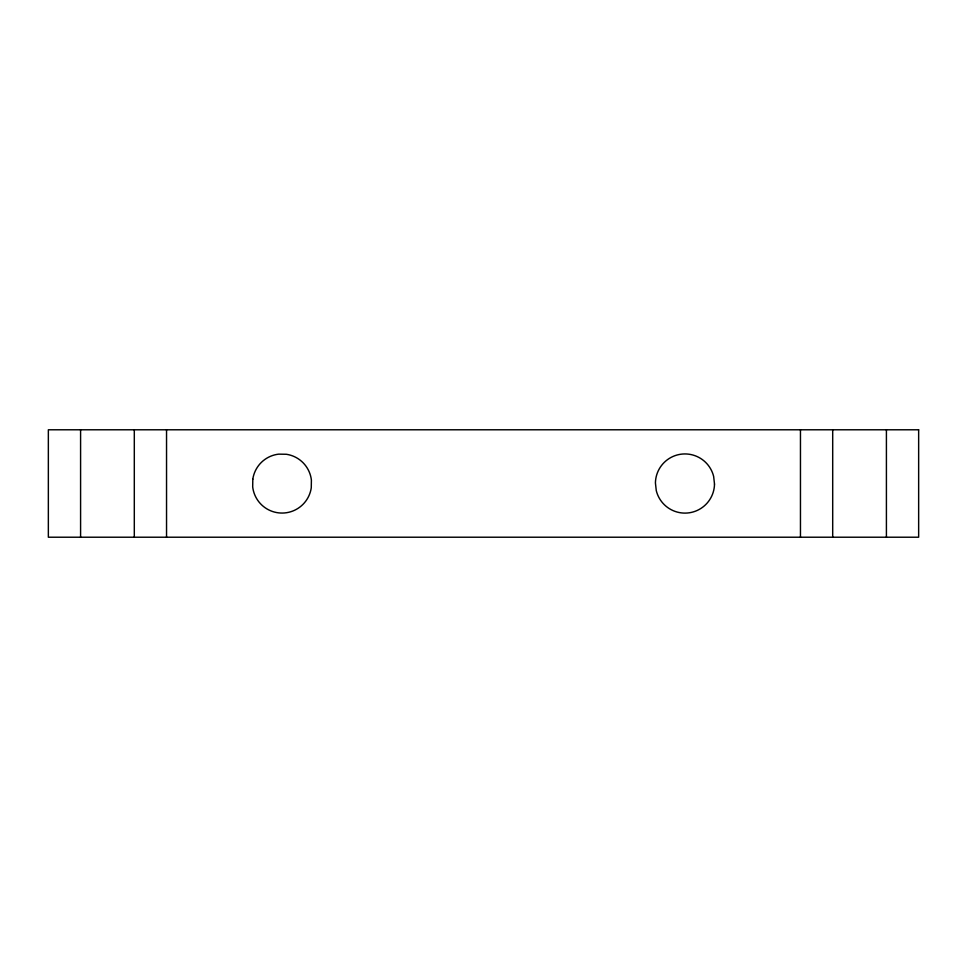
<?xml version="1.0" encoding="UTF-8"?>
<svg xmlns="http://www.w3.org/2000/svg" width="967" height="967" viewBox="0 0 967 967"><rect width="100%" height="100%" fill="white"/><g stroke="black" fill="none" stroke-linecap="round" stroke-linejoin="round"><path stroke-width="1.45" d="M886.413 429.783L886.413 537.217M832.696 429.783L832.696 537.217M800.458 429.783L800.458 537.217M166.542 429.783L166.542 537.217M134.304 429.783L134.304 537.217M80.587 429.783L80.587 537.217M252.81 479.173L252.689 486.885A29.542 29.542 0 0 0 311.265 487.827L311.398 480.115A29.542 29.542 0 0 0 286.365 454.272L278.653 454.152A29.542 29.542 0 0 0 252.81 479.173M918.65 429.783L48.35 429.783L48.35 537.217L918.65 537.217L918.65 429.783M714.504 484.092L713.646 476.429A29.542 29.542 0 0 0 655.421 482.908L656.267 490.571A29.542 29.542 0 0 0 714.504 484.092"/></g></svg>
